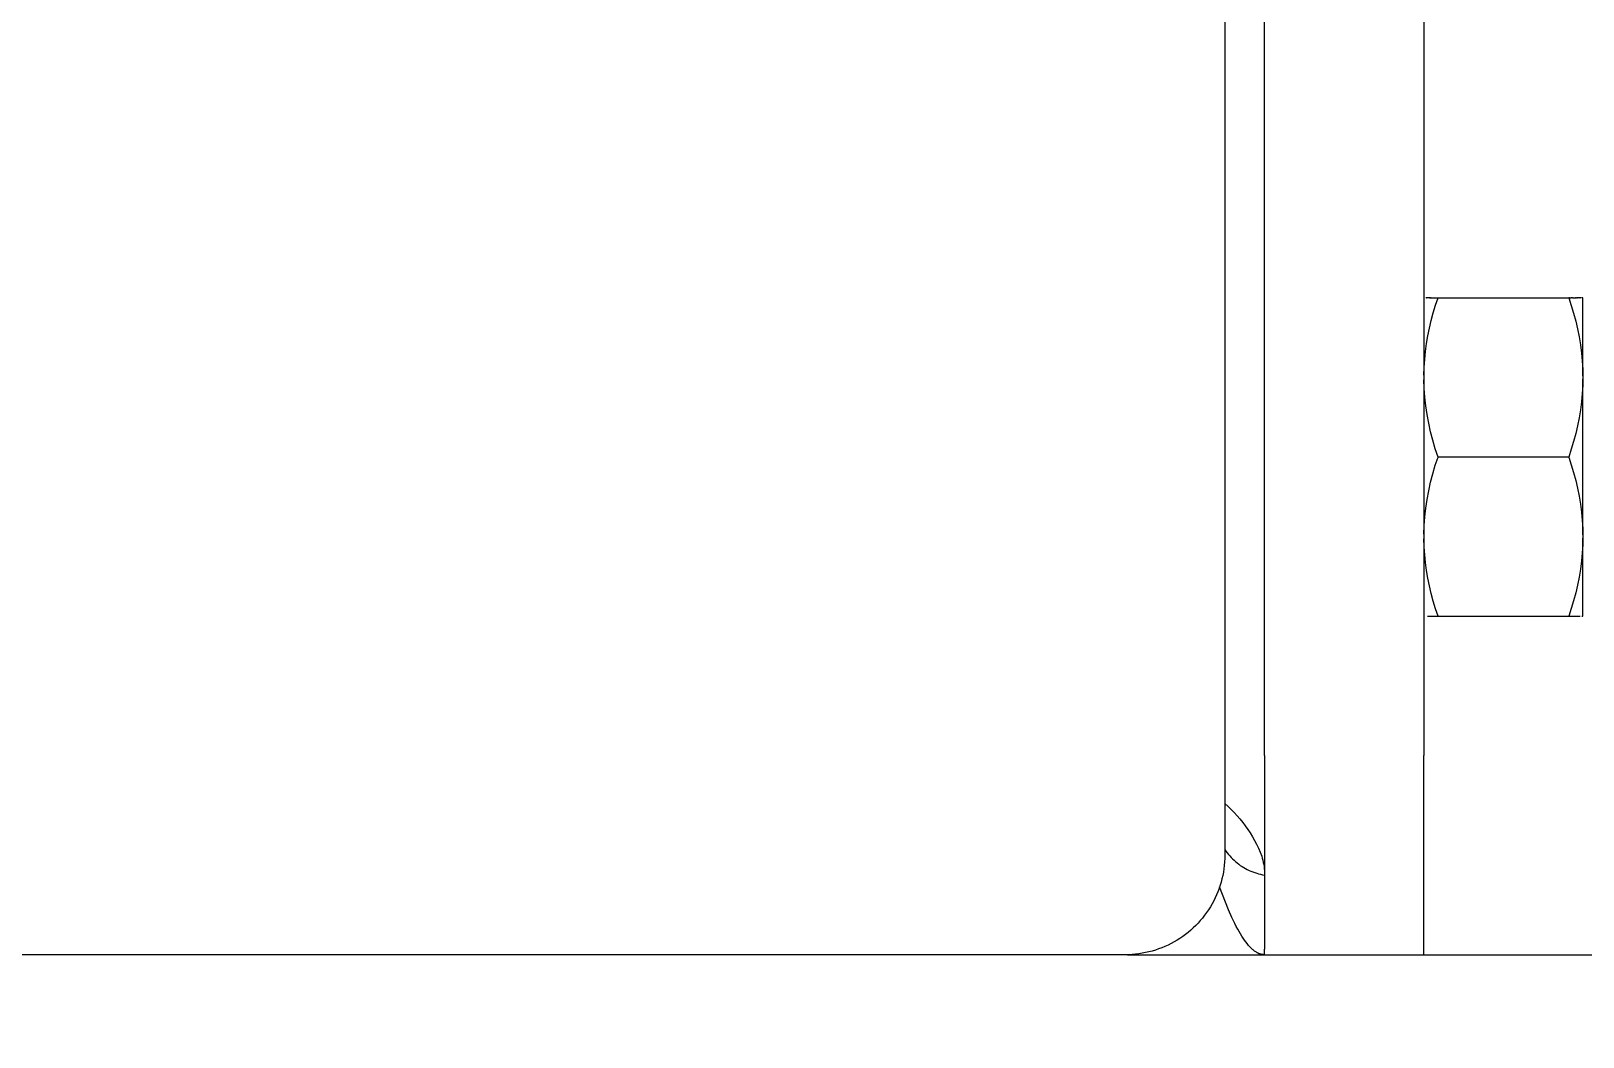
# Model space of a CAD drawing. Header units: inches. Extents: x -6 to 165, y -5 to 126.
# Drawn here: x 73.517 to 76.589, y 46.359 to 48.349 of the extents above; entities that cross this region are included whole.
import ezdxf

# ---------------------------------------------------------------- set-up
doc = ezdxf.new("R2010")
doc.units = ezdxf.units.IN
doc.header["$PDSIZE"] = -1
for name, color, linetype, lineweight in [('ZANO_O', 10, 'Continuous', 0), ('ZANO_R', 7, 'Continuous', 0), ('ZANO_W', 1, 'Continuous', 0)]:
    doc.layers.add(name, color=color, linetype=linetype, lineweight=lineweight)
doc.styles.get("Standard").update_dxf_attribs({"font": 'arial.ttf'})
doc.dimstyles.new('amerykanie', dxfattribs={"dimtxt": 50, "dimasz": 50, "dimexe": 0.5, "dimexo": 0.5, "dimgap": 1, "dimtad": 1, "dimdec": 0, "dimzin": 0, "dimlunit": 5, "dimtxsty": 'Standard', "dimcen": 0.09, "dimclrd": 1, "dimclre": 1, "dimclrt": 1, "dimazin": 0, "dimtfac": 1, "dimtdec": 0, "dimtmove": 0, "dimatfit": 3, "dimfxl": 1, "dimtzin": 0, "dimarcsym": 1})

# ---------------------------------------------------------------- blocks, each defined once
blk = doc.blocks.new('*D364')
at = {"layer": 'Defpoints', "color": 0}
for p in [(3.7301, 46.9156), (78.0851, 46.8954), (78.0851, 39.8869)]:
    blk.add_point(p, dxfattribs=at)
at = {"layer": 'ZANO_W', "color": 1, "lineweight": -2}
for p, q in [((3.7301, 46.4156), (3.7301, 39.3869)), ((78.0851, 46.3954), (78.0851, 39.3869)), ((4.7301, 39.8869), (77.0851, 39.8869))]:
    blk.add_line(p, q, dxfattribs=at)
at = {"layer": 'ZANO_W', "color": 1}
for points in [[(4.7301, 40.0535), (4.7301, 39.7202), (3.7301, 39.8869)], [(77.0851, 39.7202), (77.0851, 40.0535), (78.0851, 39.8869)]]:
    blk.add_solid(points, dxfattribs=at)
at = {"layer": 'ZANO_W', "color": 1, "insert": (40.9076, 41.2276), "char_height": 1.625, "attachment_point": 5}
blk.add_mtext('74 3/8', dxfattribs=at)
blk = doc.blocks.new('*D368')
at = {"layer": 'Defpoints', "color": 0}
for p in [(5.5417, 46.5217), (76.2741, 46.5217), (76.2741, 42.723)]:
    blk.add_point(p, dxfattribs=at)
at = {"layer": 'ZANO_O', "color": 1, "lineweight": -2}
for p, q in [((5.5417, 46.0217), (5.5417, 42.223)), ((76.2741, 46.0217), (76.2741, 42.223)), ((6.5417, 42.723), (75.2741, 42.723))]:
    blk.add_line(p, q, dxfattribs=at)
at = {"layer": 'ZANO_O', "color": 1}
for points in [[(6.5417, 42.8897), (6.5417, 42.5563), (5.5417, 42.723)], [(75.2741, 42.5563), (75.2741, 42.8897), (76.2741, 42.723)]]:
    blk.add_solid(points, dxfattribs=at)
at = {"layer": 'ZANO_O', "color": 1, "insert": (40.9079, 44.0638), "char_height": 1.625, "attachment_point": 5}
blk.add_mtext('70 3/4', dxfattribs=at)

msp = doc.modelspace()

# ---------------------------------------------------------------- linework, layer by layer
at = {"layer": 'ZANO_R'}
for p, q in [((75.95899, 46.91558), (75.95899, 64.24422)), ((76.27406, 64.24422), (76.27406, 46.91558)), ((75.88022, 64.0473), (75.88022, 46.71867)), ((76.27433, 47.8214), (76.27406, 47.8214)), ((76.27478, 47.8214), (76.27455, 47.8214)), ((76.27547, 47.82141), (76.27515, 47.82141)), ((76.27966, 47.8214), (76.27835, 47.8214)), ((76.27966, 47.8214), (76.27996, 47.8214)), ((76.2816, 47.8214), (76.27996, 47.8214)), ((76.2816, 47.8214), (76.28171, 47.8214)), ((76.2833, 47.8214), (76.28171, 47.8214)), ((76.2833, 47.8214), (76.28365, 47.8214)), ((76.28515, 47.8214), (76.28365, 47.8214)), ((76.28515, 47.8214), (76.28579, 47.8214)), ((76.28702, 47.8214), (76.28579, 47.8214)), ((76.28702, 47.8214), (76.28812, 47.8214)), ((76.2889, 47.8214), (76.28812, 47.8214)), ((76.2889, 47.8214), (76.3022, 47.8214)), ((76.29274, 47.79161), (76.29724, 47.80658)), ((76.29724, 47.80658), (76.3022, 47.8214)), ((76.3022, 47.8214), (76.56098, 47.8214)), ((76.56254, 47.8214), (76.56098, 47.8214)), ((76.56098, 47.8214), (76.56609, 47.80616)), ((76.56254, 47.8214), (76.5648, 47.8214)), ((76.56707, 47.8214), (76.5648, 47.8214)), ((76.56609, 47.80616), (76.5707, 47.79076)), ((76.56707, 47.8214), (76.56861, 47.8214)), ((76.5699, 47.8214), (76.56861, 47.8214)), ((76.5699, 47.8214), (76.5724, 47.8214)), ((76.57256, 47.8214), (76.5724, 47.8214)), ((76.57256, 47.8214), (76.57428, 47.8214)), ((76.57506, 47.8214), (76.57428, 47.8214)), ((76.57506, 47.8214), (76.57616, 47.8214)), ((76.57739, 47.8214), (76.57616, 47.8214)), ((76.57739, 47.8214), (76.57803, 47.8214)), ((76.57953, 47.8214), (76.57803, 47.8214)), ((76.57953, 47.8214), (76.57988, 47.8214)), ((76.58147, 47.8214), (76.57988, 47.8214)), ((76.58147, 47.8214), (76.58172, 47.8214)), ((76.58322, 47.8214), (76.58172, 47.8214)), ((76.58322, 47.8214), (76.58352, 47.8214)), ((76.58475, 47.8214), (76.58352, 47.8214)), ((76.58613, 47.8214), (76.58528, 47.8214)), ((76.58715, 47.82141), (76.58695, 47.82141)), ((76.588, 47.82141), (76.58771, 47.82141)), ((76.58862, 47.8214), (76.5884, 47.8214)), ((76.58912, 47.8214), (76.58877, 47.8214)), ((76.58912, 47.66676), (76.58912, 47.8214)), ((76.28518, 47.76129), (76.28872, 47.77651)), ((76.28872, 47.77651), (76.29274, 47.79161)), ((76.5707, 47.79076), (76.5748, 47.77522)), ((76.5748, 47.77522), (76.5784, 47.75955)), ((76.27953, 47.73056), (76.28211, 47.74597)), ((76.28211, 47.74597), (76.28518, 47.76129)), ((76.5784, 47.75955), (76.58148, 47.74378)), ((76.58148, 47.74378), (76.58405, 47.72791)), ((76.27583, 47.69953), (76.27744, 47.71507)), ((76.27744, 47.71507), (76.27953, 47.73056)), ((76.58405, 47.72791), (76.5861, 47.71197)), ((76.5861, 47.71197), (76.58763, 47.69597)), ((76.27408, 47.66833), (76.27471, 47.68395)), ((76.27471, 47.68395), (76.27583, 47.69953)), ((76.58763, 47.69597), (76.58864, 47.67993)), ((76.58864, 47.67993), (76.58912, 47.66386)), ((76.27482, 47.64188), (76.27408, 47.65921)), ((76.58864, 47.6478), (76.58763, 47.63176)), ((76.58912, 47.66386), (76.58864, 47.6478)), ((76.58912, 47.35257), (76.58912, 47.66009)), ((76.27616, 47.62459), (76.27482, 47.64188)), ((76.2781, 47.60736), (76.27616, 47.62459)), ((76.5861, 47.61576), (76.58405, 47.59982)), ((76.58763, 47.63176), (76.5861, 47.61576)), ((76.28064, 47.59021), (76.2781, 47.60736)), ((76.28377, 47.57315), (76.28064, 47.59021)), ((76.58148, 47.58395), (76.5784, 47.56817)), ((76.58405, 47.59982), (76.58148, 47.58395)), ((76.2875, 47.55621), (76.28377, 47.57315)), ((76.29182, 47.53942), (76.2875, 47.55621)), ((76.5784, 47.56817), (76.5748, 47.55251)), ((76.29672, 47.52278), (76.29182, 47.53942)), ((76.3022, 47.50633), (76.29672, 47.52278)), ((76.5707, 47.53697), (76.56609, 47.52157)), ((76.5748, 47.55251), (76.5707, 47.53697)), ((76.29672, 47.48988), (76.3022, 47.50633)), ((76.56098, 47.50633), (76.3022, 47.50633)), ((76.56609, 47.52157), (76.56098, 47.50633)), ((76.56098, 47.50633), (76.56609, 47.49109)), ((76.2875, 47.45645), (76.29182, 47.47324)), ((76.29182, 47.47324), (76.29672, 47.48988)), ((76.56609, 47.49109), (76.5707, 47.47569)), ((76.5707, 47.47569), (76.5748, 47.46015)), ((76.28064, 47.42246), (76.28377, 47.43951)), ((76.28377, 47.43951), (76.2875, 47.45645)), ((76.5748, 47.46015), (76.5784, 47.44449)), ((76.5784, 47.44449), (76.58148, 47.42871)), ((76.27616, 47.38807), (76.2781, 47.4053)), ((76.2781, 47.4053), (76.28064, 47.42246)), ((76.58148, 47.42871), (76.58405, 47.41285)), ((76.58405, 47.41285), (76.5861, 47.39691)), ((76.27408, 47.35345), (76.27482, 47.37078)), ((76.27482, 47.37078), (76.27616, 47.38807)), ((76.5861, 47.39691), (76.58763, 47.38091)), ((76.58763, 47.38091), (76.58864, 47.36486)), ((76.27471, 47.32872), (76.27408, 47.34433)), ((76.58864, 47.36486), (76.58912, 47.3488)), ((76.58912, 47.3488), (76.58864, 47.33273)), ((76.58912, 47.19127), (76.58912, 47.3459)), ((76.27583, 47.31313), (76.27471, 47.32872)), ((76.27744, 47.29759), (76.27583, 47.31313)), ((76.58763, 47.31669), (76.5861, 47.30069)), ((76.58864, 47.33273), (76.58763, 47.31669)), ((76.27953, 47.2821), (76.27744, 47.29759)), ((76.28211, 47.26669), (76.27953, 47.2821)), ((76.58405, 47.28475), (76.58148, 47.26888)), ((76.5861, 47.30069), (76.58405, 47.28475)), ((76.28518, 47.25137), (76.28211, 47.26669)), ((76.28872, 47.23615), (76.28518, 47.25137)), ((76.5784, 47.25311), (76.5748, 47.23744)), ((76.58148, 47.26888), (76.5784, 47.25311)), ((76.29274, 47.22105), (76.28872, 47.23615)), ((76.29724, 47.20608), (76.29274, 47.22105)), ((76.5707, 47.2219), (76.56609, 47.2065)), ((76.5748, 47.23744), (76.5707, 47.2219)), ((76.27406, 47.19127), (76.27446, 47.19126)), ((76.27455, 47.19126), (76.27478, 47.19126)), ((76.27542, 47.19126), (76.27547, 47.19126)), ((76.28146, 47.19126), (76.2816, 47.19126)), ((76.2816, 47.19127), (76.28171, 47.19127)), ((76.28171, 47.19126), (76.28354, 47.19127)), ((76.28354, 47.19127), (76.28365, 47.19127)), ((76.28365, 47.19127), (76.28568, 47.19127)), ((76.28568, 47.19127), (76.28579, 47.19127)), ((76.28579, 47.19127), (76.28801, 47.19127)), ((76.28801, 47.19127), (76.28812, 47.19127)), ((76.28812, 47.19127), (76.29053, 47.19127)), ((76.29053, 47.19127), (76.3022, 47.19127)), ((76.3022, 47.19127), (76.29724, 47.20608)), ((76.3022, 47.19127), (76.56098, 47.19127)), ((76.56609, 47.2065), (76.56098, 47.19127)), ((76.56098, 47.19127), (76.57256, 47.19127)), ((76.57256, 47.19127), (76.58172, 47.19126)), ((76.58172, 47.19127), (76.58322, 47.19127)), ((76.58322, 47.19126), (76.58352, 47.19126)), ((76.58695, 47.19126), (76.588, 47.19126)), ((76.58807, 47.19126), (76.58862, 47.19126)), ((76.58867, 47.19126), (76.58912, 47.19127)), ((75.95899, 46.91558), (75.95899, 46.53281)), ((76.27406, 46.52175), (76.27406, 46.91558)), ((75.88022, 46.82075), (75.88663, 46.81507)), ((75.88663, 46.81507), (75.89285, 46.80918)), ((75.89285, 46.80918), (75.89887, 46.80308)), ((75.89887, 46.80308), (75.90467, 46.79679)), ((75.90467, 46.79679), (75.91027, 46.79031)), ((75.91027, 46.79031), (75.91565, 46.78364)), ((75.91565, 46.78364), (75.9208, 46.7768)), ((75.9208, 46.7768), (75.92571, 46.76979)), ((75.92571, 46.76979), (75.9304, 46.76262)), ((75.9304, 46.76262), (75.93484, 46.75529)), ((75.93484, 46.75529), (75.93903, 46.74783)), ((75.88022, 46.72993), (75.8825, 46.72662)), ((75.8825, 46.72662), (75.88488, 46.72338)), ((75.93903, 46.74783), (75.94297, 46.74023)), ((75.94297, 46.74023), (75.94666, 46.73249)), ((75.94666, 46.73249), (75.95008, 46.72465)), ((75.95008, 46.72465), (75.95324, 46.71669)), ((75.87919, 46.69853), (75.87839, 46.69185)), ((75.87977, 46.70523), (75.87919, 46.69853)), ((75.88011, 46.71194), (75.87977, 46.70523)), ((75.88022, 46.71867), (75.88011, 46.71194)), ((75.88488, 46.72338), (75.88738, 46.72024)), ((75.88738, 46.72024), (75.88998, 46.71718)), ((75.88998, 46.71718), (75.89268, 46.71421)), ((75.89268, 46.71421), (75.89549, 46.71134)), ((75.89549, 46.71134), (75.8984, 46.70857)), ((75.8984, 46.70857), (75.9014, 46.7059)), ((75.9014, 46.7059), (75.90449, 46.70333)), ((75.90449, 46.70333), (75.90767, 46.70087)), ((75.90767, 46.70087), (75.91093, 46.69853)), ((75.91093, 46.69853), (75.91427, 46.6963)), ((75.91427, 46.6963), (75.91768, 46.69419)), ((75.91768, 46.69419), (75.92117, 46.69219)), ((75.95327, 46.7167), (75.95446, 46.71264)), ((75.95446, 46.71264), (75.95551, 46.70854)), ((75.95551, 46.70854), (75.95643, 46.70441)), ((75.95643, 46.70441), (75.9572, 46.70025)), ((75.9572, 46.70025), (75.95784, 46.69607)), ((75.95784, 46.69607), (75.95834, 46.69187)), ((75.87292, 46.66554), (75.871, 46.6591)), ((75.87463, 46.67204), (75.87292, 46.66554)), ((75.87611, 46.6786), (75.87463, 46.67204)), ((75.87736, 46.68521), (75.87611, 46.6786)), ((75.87839, 46.69185), (75.87736, 46.68521)), ((75.92117, 46.69219), (75.92472, 46.69032)), ((75.92472, 46.69032), (75.92834, 46.68857)), ((75.92834, 46.68857), (75.93201, 46.68695)), ((75.93201, 46.68695), (75.93574, 46.68546)), ((75.93574, 46.68546), (75.93952, 46.6841)), ((75.93952, 46.6841), (75.94334, 46.68286)), ((75.94334, 46.68286), (75.94721, 46.68177)), ((75.94721, 46.68177), (75.9511, 46.6808)), ((75.9511, 46.6808), (75.95503, 46.67997)), ((75.95503, 46.67997), (75.95899, 46.67928)), ((75.95834, 46.69187), (75.9587, 46.68766)), ((75.9587, 46.68766), (75.95892, 46.68343)), ((75.86114, 46.63409), (75.85815, 46.62807)), ((75.86392, 46.64021), (75.86114, 46.63409)), ((75.8665, 46.64643), (75.86392, 46.64021)), ((75.86885, 46.65272), (75.8665, 46.64643)), ((75.871, 46.6591), (75.86885, 46.65272)), ((75.88152, 46.6254), (75.86996, 46.65592)), ((75.84418, 46.60511), (75.84021, 46.59968)), ((75.84797, 46.61067), (75.84418, 46.60511)), ((75.85156, 46.61635), (75.84797, 46.61067)), ((75.85495, 46.62216), (75.85156, 46.61635)), ((75.85815, 46.62807), (75.85495, 46.62216)), ((75.88772, 46.6103), (75.88152, 46.6254)), ((75.89431, 46.59538), (75.88772, 46.6103)), ((75.81272, 46.57025), (75.80758, 46.56592)), ((75.81771, 46.57475), (75.81272, 46.57025)), ((75.82255, 46.57942), (75.81771, 46.57475)), ((75.82722, 46.58426), (75.82255, 46.57942)), ((75.83173, 46.58925), (75.82722, 46.58426)), ((75.83606, 46.59439), (75.83173, 46.58925)), ((75.84021, 46.59968), (75.83606, 46.59439)), ((75.89987, 46.58369), (75.89431, 46.59538)), ((75.90279, 46.57791), (75.89987, 46.58369)), ((75.90582, 46.57219), (75.90279, 46.57791)), ((75.90834, 46.56765), (75.90582, 46.57219)), ((75.76788, 46.54084), (75.76176, 46.53805)), ((75.7739, 46.54383), (75.76788, 46.54084)), ((75.77982, 46.54702), (75.7739, 46.54383)), ((75.78562, 46.55042), (75.77982, 46.54702)), ((75.79131, 46.55401), (75.78562, 46.55042)), ((75.79687, 46.55779), (75.79131, 46.55401)), ((75.80229, 46.56176), (75.79687, 46.55779)), ((75.80758, 46.56592), (75.80229, 46.56176)), ((75.91094, 46.56316), (75.90834, 46.56765)), ((75.91365, 46.55874), (75.91094, 46.56316)), ((75.91646, 46.55438), (75.91365, 46.55874)), ((75.91895, 46.55072), (75.91646, 46.55438)), ((75.92155, 46.54714), (75.91895, 46.55072)), ((75.92426, 46.54364), (75.92155, 46.54714)), ((75.92566, 46.54193), (75.92426, 46.54364)), ((75.9271, 46.54024), (75.92566, 46.54193)), ((75.92832, 46.53886), (75.9271, 46.54024)), ((75.68331, 46.52175), (72.76895, 46.52175)), ((75.69003, 46.52186), (75.68331, 46.52175)), ((75.68768, 46.52175), (75.95899, 46.52175)), ((75.69675, 46.52221), (75.69003, 46.52186)), ((75.70345, 46.52278), (75.69675, 46.52221)), ((75.71012, 46.52358), (75.70345, 46.52278)), ((75.71677, 46.52461), (75.71012, 46.52358)), ((75.72337, 46.52587), (75.71677, 46.52461)), ((75.72993, 46.52735), (75.72337, 46.52587)), ((75.73644, 46.52905), (75.72993, 46.52735)), ((75.74288, 46.53098), (75.73644, 46.52905)), ((75.74925, 46.53312), (75.74288, 46.53098)), ((75.75555, 46.53548), (75.74925, 46.53312)), ((75.76176, 46.53805), (75.75555, 46.53548)), ((75.92957, 46.53751), (75.92832, 46.53886)), ((75.93085, 46.53617), (75.92957, 46.53751)), ((75.93216, 46.53487), (75.93085, 46.53617)), ((75.9335, 46.5336), (75.93216, 46.53487)), ((75.93487, 46.53237), (75.9335, 46.5336)), ((75.93628, 46.53118), (75.93487, 46.53237)), ((75.93772, 46.53003), (75.93628, 46.53118)), ((75.93895, 46.5291), (75.93772, 46.53003)), ((75.94022, 46.5282), (75.93895, 46.5291)), ((75.9415, 46.52735), (75.94022, 46.5282)), ((75.94282, 46.52654), (75.9415, 46.52735)), ((75.94349, 46.52615), (75.94282, 46.52654)), ((75.94416, 46.52578), (75.94349, 46.52615)), ((75.94484, 46.52542), (75.94416, 46.52578)), ((75.94553, 46.52507), (75.94484, 46.52542)), ((75.94623, 46.52474), (75.94553, 46.52507)), ((75.94693, 46.52442), (75.94623, 46.52474)), ((75.94764, 46.52411), (75.94693, 46.52442)), ((75.94835, 46.52383), (75.94764, 46.52411)), ((75.94899, 46.52359), (75.94835, 46.52383)), ((75.94963, 46.52336), (75.94899, 46.52359)), ((75.95028, 46.52314), (75.94963, 46.52336)), ((75.95093, 46.52294), (75.95028, 46.52314)), ((75.95159, 46.52276), (75.95093, 46.52294)), ((75.95225, 46.52259), (75.95159, 46.52276)), ((75.95291, 46.52243), (75.95225, 46.52259)), ((75.95358, 46.52229), (75.95291, 46.52243)), ((75.95425, 46.52216), (75.95358, 46.52229)), ((75.95492, 46.52205), (75.95425, 46.52216)), ((75.9556, 46.52196), (75.95492, 46.52205)), ((75.95627, 46.52188), (75.9556, 46.52196)), ((75.95695, 46.52182), (75.95627, 46.52188)), ((75.95763, 46.52178), (75.95695, 46.52182)), ((75.95831, 46.52176), (75.95763, 46.52178)), ((75.95899, 46.52175), (75.95831, 46.52176)), ((75.95899, 46.52175), (75.95899, 46.53281)), ((75.95899, 46.52175), (76.27406, 46.52175)), ((76.27406, 46.52175), (77.69186, 46.52175))]:
    msp.add_line(p, q, dxfattribs=at)

# ---------------------------------------------------------------- dimensions: what is measured, and where the dimension line sits
at = {"layer": 'ZANO_O'}
dim = msp.add_linear_dim(base=(76.274057, 42.722994), p1=(5.541706, 46.521749), p2=(76.274057, 46.521749), dimstyle='amerykanie', override={"dimtxt": 1.625, "dimasz": 1, "dimgap": 0.5, "dimdec": 4, "dimaunit": 1, "dimadec": 1, "dimtdec": 4, "dimtmove": 1, "dimfrac": 2}, dxfattribs=at)
dim.commit()
dim.dimension.update_dxf_attribs({"geometry": '*D368', "text_midpoint": (40.907882, 44.063759)})
at = {"layer": 'ZANO_W'}
dim = msp.add_linear_dim(base=(78.08511, 39.88687), p1=(3.73008, 46.91558), p2=(78.08511, 46.89542), dimstyle='amerykanie', override={"dimtxt": 1.625, "dimasz": 1, "dimgap": 0.5, "dimdec": 4, "dimaunit": 1, "dimadec": 1, "dimtdec": 4, "dimtmove": 1, "dimfrac": 2}, dxfattribs=at)
dim.commit()
dim.dimension.update_dxf_attribs({"geometry": '*D364', "text_midpoint": (40.90759, 41.22764)})

doc.saveas('drawing.dxf')
